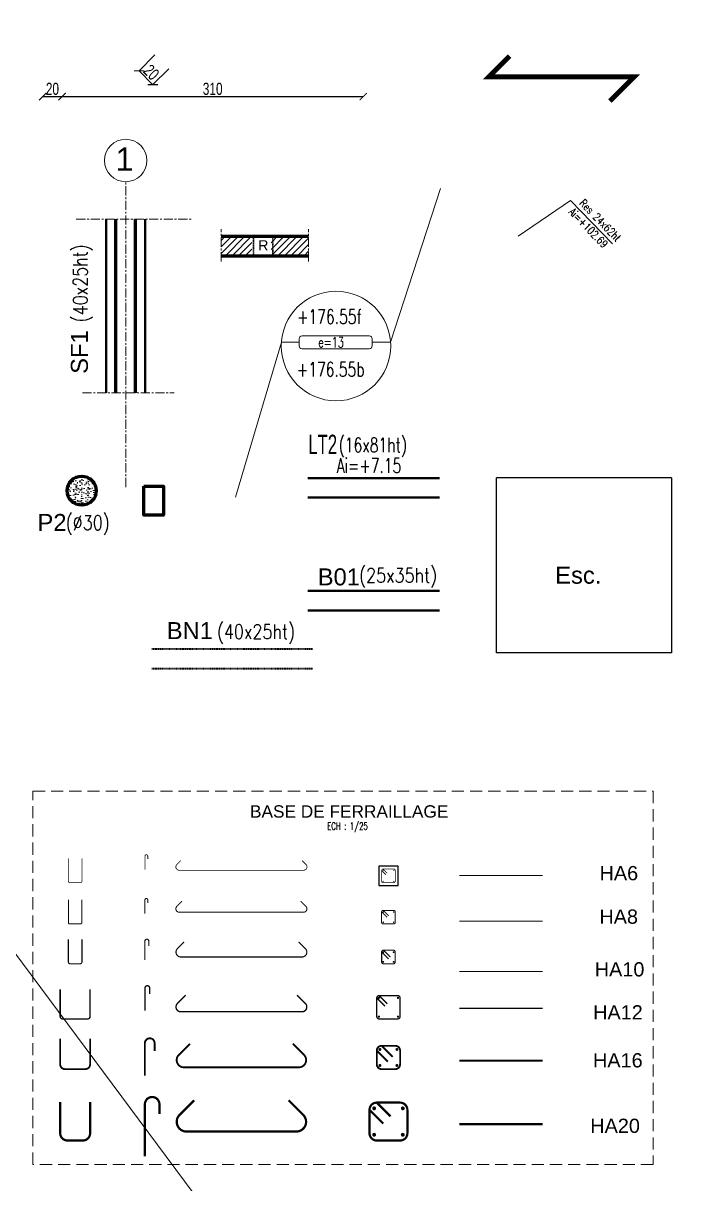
# Model space of a CAD drawing. Header units: metres. Extents: x -12536 to 12621, y -17191 to 9596.
# Drawn here: x 8768 to 9462, y 4937 to 6131 of the extents above; entities that cross this region are included whole.
import ezdxf
from ezdxf.enums import TextEntityAlignment as Align

# ---------------------------------------------------------------- set-up
doc = ezdxf.new("R2010")
doc.units = ezdxf.units.M
doc.header["$MEASUREMENT"] = 0
doc.header["$PDMODE"] = 2
doc.header["$PDSIZE"] = 0.25
for name, pattern in [('2007-10_08_CENTER', [100, 62.5, -12.5, 12.5, -12.5]), ('AXES', [2, 1.25, -0.25, 0.25, -0.25]), ('CACHE', [0.375, 0.25, -0.125])]:
    doc.linetypes.add(name, pattern=pattern)
for name, color, linetype, lineweight in [('B-ACIER', 3, 'Continuous', 50), ('B-AGGLOS', 1, 'Continuous', 60), ('B-AXE', 1, 'AXES', 13), ('B-BN', 4, 'CACHE', 35), ('B-COT', 1, 'Continuous', 18), ('B-DALLE', 5, 'Continuous', 25), ('B-Fondations', 2, 'Continuous', 40), ('B-HACH', 8, 'Continuous', 9), ('B-LINT', 6, 'Continuous', 40), ('B-POTEAUX', 6, 'Continuous', 60), ('B-POUTRE', 3, 'Continuous', 40), ('B-RES PLOMBIER', 4, 'Continuous', 18), ('B-TEXT', 3, 'Continuous', 20), ('B-TEXT POTEAUX', 3, 'Continuous', 20), ('B-TEXT-BN', 3, 'Continuous', 20), ('B-TEXT-FOND', 3, 'Continuous', 20), ('B-TEXT-LINTEAU', 3, 'Continuous', 30), ('B-TEXT-NIVEAU', 3, 'Continuous', 20), ('B-TEXT-POUTRE', 3, 'Continuous', 20), ('B-TITRE', 7, 'Continuous', 40), ('B-TITRE BN', 7, 'Continuous', 60), ('B-TITRE DALLE', 5, 'Continuous', 13), ('B-TITRE FOND', 7, 'Continuous', 60), ('B-titre linteau', 7, 'Continuous', 40), ('B-TITRE POTEAUX', 7, 'Continuous', 60), ('B-TITRE POUTRE', 7, 'Continuous', 60), ('B-TOITURE', 5, 'CACHE', 13), ('B-TXT', 3, 'Continuous', 30), ('B-VOILE-BA', 7, 'Continuous', 60)]:
    doc.layers.add(name, color=color, linetype=linetype, lineweight=lineweight)
doc.layers.add('B-ATTACHE FER', color=6, linetype='Continuous', lineweight=25, plot=False)
doc.layers.add('B-R', color=7, linetype='CACHE', lineweight=20, true_color=0x23df20)
doc.layers.add('B-TEXTE', color=1, linetype='Continuous')
doc.styles.add('A1', font='ROMANS.shx', dxfattribs={"width": 0.8, "height": 0.3})
doc.styles.add('Arial', font='arial.ttf', dxfattribs={"height": 0.1280000060796738})
doc.styles.add('Arial Narrow', font='ARIALN.TTF', dxfattribs={"width": 0.5})
doc.styles.add('ROMANS', font='romans.shx', dxfattribs={"width": 0.6})
doc.styles.add('TEXTE', font='arial.ttf', dxfattribs={"width": 0.7})
doc.styles.add('TEXTE100', font='romans.shx', dxfattribs={"width": 0.7, "height": 0.3})
doc.styles.add('TEXTE50', font='romans.shx', dxfattribs={"width": 0.7, "height": 0.15})
doc.styles.add('TITRE50', font='arial.ttf', dxfattribs={"height": 0.3})
doc.dimstyles.new('COT 50', dxfattribs={"dimscale": 0.05, "dimtxt": 250, "dimasz": 150, "dimexe": 1, "dimexo": 2, "dimgap": 30, "dimtad": 1, "dimdec": 1, "dimrnd": 0.5, "dimzin": 12, "dimdsep": 46, "dimtxsty": 'TEXTE', "dimblk1": 'ARCHTICK', "dimblk2": 'ARCHTICK', "dimsah": 1, "dimcen": 0, "dimdle": 1.5, "dimclrd": 1, "dimclre": 1, "dimclrt": 3, "dimadec": 0, "dimazin": 0, "dimtfac": 1, "dimtdec": 1, "dimtmove": 0, "dimatfit": 3, "dimldrblk": 'ARCHTICK', "dimfxl": 1, "dimtolj": 1, "dimtzin": 0, "dimarcsym": 0})
doc.dimstyles.new('Cotation Reservations', dxfattribs={"dimscale": 0.05, "dimtxt": 250, "dimasz": 150, "dimexe": 1, "dimexo": 2, "dimgap": 30, "dimtad": 1, "dimdec": 1, "dimrnd": 0.5, "dimzin": 12, "dimdsep": 46, "dimtxsty": 'TEXTE', "dimblk1": 'ARCHTICK', "dimblk2": 'ARCHTICK', "dimsah": 1, "dimcen": 0, "dimdle": 1.5, "dimclrd": 5, "dimclre": 5, "dimclrt": 5, "dimadec": 0, "dimazin": 0, "dimtfac": 1, "dimtdec": 1, "dimtmove": 0, "dimatfit": 3, "dimldrblk": 'ARCHTICK', "dimfxl": 1, "dimtolj": 1, "dimtzin": 0, "dimarcsym": 0})

# ---------------------------------------------------------------- blocks, each defined once
blk = doc.blocks.new('_ArchTick')
at = {"color": 0, "linetype": 'ByBlock', "const_width": 0.15}
blk.add_lwpolyline([(-0.5, -0.5), (0.5, 0.5)], dxfattribs=at)
blk = doc.blocks.new('*D654')
at = {"layer": 'B-COT', "color": 1, "lineweight": -2, "ltscale": 0.15, "transparency": 16777216}
for p, q in [((8787.640596372401, 6055.727561496735), (8807.790596372519, 6055.727561496735)), ((8787.715596372402, 6055.827561496735), (8787.715596372402, 6055.777561496735)), ((8807.715596372518, 6055.827561496735), (8807.715596372518, 6055.777561496735))]:
    blk.add_line(p, q, dxfattribs=at)
at = {"layer": 'Defpoints', "color": 0, "ltscale": 0.15, "transparency": 16777216}
for p in [(8787.715596372402, 6055.727561496735, 34.01424879566777), (8807.715596372518, 6055.727561496735, 34.01424879566776), (8807.715596372518, 6055.727561496735)]:
    blk.add_point(p, dxfattribs=at)
at = {"layer": 'B-COT', "color": 1, "lineweight": -2, "ltscale": 0.15, "transparency": 16777216, "xscale": 7.5, "yscale": 7.5, "zscale": 7.5, "rotation": 180}
blk.add_blockref('_ArchTick', (8787.715596372402, 6055.727561496735), dxfattribs=at)
at = {"layer": 'B-COT', "color": 1, "lineweight": -2, "ltscale": 0.15, "transparency": 16777216, "xscale": 7.5, "yscale": 7.5, "zscale": 7.5}
blk.add_blockref('_ArchTick', (8807.715596372518, 6055.727561496735), dxfattribs=at)
at = {"layer": 'B-COT', "color": 3, "ltscale": 0.15, "transparency": 16777216, "insert": (8797.71559637246, 6063.609723843256), "char_height": 12.5, "attachment_point": 5, "style": 'TEXTE'}
blk.add_mtext('\\A1;20', dxfattribs=at)
blk = doc.blocks.new('*D655')
at = {"layer": 'B-COT', "color": 1, "lineweight": -2, "ltscale": 0.15, "transparency": 16777216}
for p, q in [((8807.640596372517, 6055.727561496735), (9117.790596372519, 6055.727561496735)), ((8807.715596372518, 6055.827561496735), (8807.715596372518, 6055.777561496735)), ((9117.715596372518, 6055.827561496735), (9117.715596372518, 6055.777561496735))]:
    blk.add_line(p, q, dxfattribs=at)
at = {"layer": 'Defpoints', "color": 0, "ltscale": 0.15, "transparency": 16777216}
for p in [(8807.715596372518, 6055.727561496735, 34.01424879566776), (9117.715596372518, 6055.727561496735, 34.01424879566778), (9117.715596372518, 6055.727561496735)]:
    blk.add_point(p, dxfattribs=at)
at = {"layer": 'B-COT', "color": 1, "lineweight": -2, "ltscale": 0.15, "transparency": 16777216, "xscale": 7.5, "yscale": 7.5, "zscale": 7.5, "rotation": 180}
blk.add_blockref('_ArchTick', (8807.715596372518, 6055.727561496735), dxfattribs=at)
at = {"layer": 'B-COT', "color": 1, "lineweight": -2, "ltscale": 0.15, "transparency": 16777216, "xscale": 7.5, "yscale": 7.5, "zscale": 7.5}
blk.add_blockref('_ArchTick', (9117.715596372518, 6055.727561496735), dxfattribs=at)
at = {"layer": 'B-COT', "color": 3, "ltscale": 0.15, "transparency": 16777216, "insert": (8962.715596372518, 6063.613987144757), "char_height": 12.5, "attachment_point": 5, "style": 'TEXTE'}
blk.add_mtext('\\A1;310', dxfattribs=at)
blk = doc.blocks.new('*D656')
at = {"layer": 'B-COT', "color": 5, "lineweight": -2, "ltscale": 0.5, "transparency": 16777216}
for p, q in [((8903.303584134701, 6098.507701052114), (8886.913453764646, 6082.117570679528)), ((8901.143977736137, 6067.957757388344), (8886.895776095109, 6082.205959027175)), ((8917.445719758543, 6084.365565430453), (8901.055589388488, 6067.975435057868))]:
    blk.add_line(p, q, dxfattribs=at)
at = {"layer": 'Defpoints', "color": 0, "ltscale": 0.5, "transparency": 16777216}
for p in [(8903.374294812815, 6098.578411730237), (8886.948809103702, 6082.15292601859), (8917.516430436657, 6084.436276108577)]:
    blk.add_point(p, dxfattribs=at)
at = {"layer": 'B-COT', "color": 5, "lineweight": -2, "ltscale": 0.5, "transparency": 16777216, "xscale": 7.5, "yscale": 7.5, "zscale": 7.5}
for p, rotation in [((8886.948809103702, 6082.15292601859), 135.0000000044217), ((8901.090944727544, 6068.010790396929), 315.0000000044217)]:
    blk.add_blockref('_ArchTick', p, dxfattribs=dict(at, rotation=rotation))
at = {"layer": 'B-COT', "color": 5, "ltscale": 0.5, "transparency": 16777216, "insert": (8899.593407360831, 6080.655388653828), "char_height": 12.5, "attachment_point": 5, "rotation": 315.00000000442174, "style": 'TEXTE'}
blk.add_mtext('\\A1;20', dxfattribs=at)
blk = doc.blocks.new('sqreh')
at = {"layer": 'B-R', "lineweight": 30, "ltscale": 0.1, "elevation": -34.0142487956676}
blk.add_lwpolyline([(3585.954652772212, 2404.301723508537), (3585.954652772212, 2384.301723508464), (3565.954652772212, 2384.301723508464), (3565.954652772212, 2404.301723508537)], close=True, dxfattribs=at)
at = {"layer": 'B-R', "style": 'TEXTE'}
blk.add_text('R', height=10.51315200003812, rotation=359.9999999680788, dxfattribs=at).set_placement((3570.72074521912, 2389.741316594202, -31.41092738958827))

msp = doc.modelspace()

# ---------------------------------------------------------------- hatches: boundary and pattern name
at = {"layer": 'B-ACIER', "ltscale": 0.15}
for color, points in [(256, [(9138.762142493413, 5259.685168860173, -1), (9137.56214249346, 5259.685168860173, -1)]), (256, [(9148.54674363616, 5259.685168860173, 1), (9149.74674363623, 5259.685168860173, 1)]), (256, [(9138.762142493413, 5248.349100829028, 1), (9137.56214249346, 5248.349100829028, 1)]), (256, [(9148.54674363616, 5248.349100829028, -1), (9149.74674363623, 5248.349100829028, -1)]), (1, [(9139.08561971041, 5216.771745815522, -1), (9137.485619710433, 5216.771745815522, -1)]), (1, [(9139.08561971041, 5206.289841127173, 1), (9137.485619710433, 5206.289841127173, 1)]), (1, [(9148.22326641928, 5216.771745815522, 1), (9149.823266419256, 5216.771745815522, 1)]), (1, [(9148.22326641928, 5206.289841127173, -1), (9149.823266419256, 5206.289841127173, -1)]), (2, [(9137.388103732164, 5175.543925071468, -1), (9139.388103732164, 5175.543925071468, -1)]), (2, [(9149.920782397525, 5175.543925071468, 1), (9147.920782397525, 5175.543925071468, 1)]), (2, [(9137.388103732164, 5165.577211649257, 1), (9139.388103732164, 5165.577211649257, 1)]), (2, [(9149.920782397525, 5165.577211649257, -1), (9147.920782397525, 5165.577211649257, -1)]), (4, [(9132.66038824399, 5128.498213736513, -1), (9135.060388244014, 5128.498213736513, -1)]), (4, [(9154.648497885582, 5128.498213736513, 1), (9152.248497885676, 5128.498213736513, 1)]), (4, [(9132.66038824399, 5109.171519690264, 1), (9135.060388244014, 5109.171519690264, 1)]), (4, [(9154.648497885582, 5109.171519690264, -1), (9152.248497885676, 5109.171519690264, -1)]), (5, [(9136.490812858532, 5075.422256337084, -1), (9133.29081285852, 5075.422256337084, -1)]), (5, [(9150.818073271274, 5075.422256337084, 1), (9154.018073271169, 5075.422256337084, 1)]), (5, [(9136.490812858532, 5058.949576721685, 1), (9133.29081285852, 5058.949576721685, 1)]), (5, [(9150.818073271274, 5058.949576721685, -1), (9154.018073271169, 5058.949576721685, -1)]), (6, [(9130.926315134357, 5014.819886269512, -1), (9126.926315134357, 5014.819886269512, -1)]), (6, [(9156.382570995449, 5014.819886269512, 1), (9160.382570995449, 5014.819886269512, 1)]), (6, [(9130.926315134357, 4987.682854312136, 1), (9126.926315134357, 4987.682854312136, 1)]), (6, [(9156.382570995449, 4987.682854312136, -1), (9160.382570995449, 4987.682854312136, -1)])]:
    msp.add_hatch(color=color, dxfattribs=at).paths.add_polyline_path(points)
at = {"layer": 'B-HACH', "ltscale": 0.225}
h = msp.add_hatch(dxfattribs=at)
h.set_pattern_fill('ANSI31', color=256, scale=1.5, style=0)
h.set_pattern_definition([(45, (23835.94201757389, 26254.67722587562), (-3.367596045400932, 3.367596045400933), [])])
h.paths.add_polyline_path([(9022.864863015211, 5911.989046599656), (9022.864863015211, 5891.989046599583), (9061.455647276389, 5891.989046599583), (9061.455647276389, 5911.989046599656)])
h.paths.add_polyline_path([(9002.864863015211, 5891.989046599583), (9002.864863015211, 5911.989046599656), (8971.455647276389, 5911.989046599656), (8971.455647276389, 5891.989046599583)])
h = msp.add_hatch(dxfattribs=at)
h.set_pattern_fill('AR-CONC', color=256, scale=0.05, style=0)
h.set_pattern_definition([(49.99999999999999, (22996.74585427294, 25893.94986672876), (9.1092334498002, -0.7969542769451543), [0.9525000000000002, -10.4775]), (355, (22996.74585427294, 25893.94986672876), (-1.76214129878335, 9.552832144108999), [0.762, -8.382]), (100.451, (22997.50495427285, 25893.88345422875), (7.347125083297962, 8.755834391014593), [0.8095000000000001, -8.9045]), (46.18420000000001, (22996.74585427294, 25896.48986672875), (13.5539520446065, -2.102116396636358), [1.42875, -15.71625]), (96.63559999999993, (22997.87534927294, 25896.31469172875), (11.87021172331186, 12.37127779450246), [1.214249999999996, -13.35674999999997]), (351.1840000000001, (22996.74585427294, 25896.48986672875), (11.8702302906967, 12.37125589302988), [1.143, -12.573]), (21, (22998.01585427296, 25895.85486672874), (7.580743991769165, -5.113275925838125), [0.9525000000000002, -10.4775]), (326.0000000000001, (22998.01585427296, 25895.85486672874), (3.090101417382354, 9.209398306115963), [0.762, -8.382]), (71.4514, (22998.64757927289, 25895.42876172876), (10.67082453850622, 4.096142885802872), [0.8095000000000001, -8.9045]), (37.50000000000001, (22996.74585427294, 25893.94986672876), (0.1544301625295909, 4.227751943657656), [0, -8.2804, 0, -8.509, 0, -8.41375]), (7.500000000000001, (22996.74585427294, 25893.94986672876), (3.340983125515288, 5.009028740905975), [0, -4.8514, 0, -8.0899, 0, -3.20675]), (327.5, (22993.91375427288, 25893.94986672876), (6.77952975834357, -0.2864371996336729), [0, -3.175000000000001, 0, -9.906, 0, -13.1445]), (317.5, (22992.64375427286, 25893.94986672876), (7.406459069300903, 1.271324551666651), [0, -4.1275, 0, -6.578600000000001, 0, -9.3345])])
h.paths.add_polyline_path([(8842.840096425056, 5650.265487595925, 1), (8812.840096425056, 5650.265487595925, 1)])

# ---------------------------------------------------------------- linework, layer by layer
at = {"layer": 'B-ACIER', "color": 3, "ltscale": 0.15, "const_width": 0.8}
for points in [[(8814.133652077546, 5251.500588981433), (8814.133652077546, 5271.960229378745)], [(9136.654443064845, 5259.5171348446), (9140.897083751997, 5255.274494157477)], [(9138.154443064845, 5261.0171348446), (9142.397083751997, 5256.774494157477)], [(9302.329949814966, 5254.343787242948), (9216.636697622505, 5254.343787242948)]]:
    msp.add_lwpolyline(points, dxfattribs=at)
for points in [[(8828.133652077546, 5271.960229378745), (8828.133652077546, 5248.5171348446, -0.414213562373095), (8826.633652077546, 5247.0171348446), (8815.633652077546, 5247.0171348446, -0.4142135623730951), (8814.133652077546, 5248.5171348446), (8814.133652077546, 5251.500588981433)], [(8892.926709601446, 5260.265219308594), (8892.926709601446, 5274.233213731944, -0.414213562373095), (8894.426709601446, 5275.733213731944), (8894.426709601446, 5275.733213731944, -0.414213562373095), (8895.926709601446, 5274.233213731944), (8895.926709601446, 5271.233213731944)], [(9054.771891357343, 5269.744607415121), (9058.766867150576, 5265.749631621844, -0.6681786379196731), (9056.291993416404, 5259.774757887686), (8928.270187897399, 5259.774757887701, -0.6681786379196731), (8925.795314163226, 5265.749631621844), (8929.790289956576, 5269.744607415121)], [(9136.654443064845, 5251.500588981433), (9136.654443064845, 5259.5171348446, -0.414213562373095), (9138.154443064845, 5261.0171348446), (9149.154443064845, 5261.0171348446, -0.4142135623730974), (9150.654443064845, 5259.5171348446), (9150.654443064845, 5248.5171348446, -0.414213562373095), (9149.154443064845, 5247.0171348446), (9138.154443064845, 5247.0171348446, -0.4142135623730951), (9136.654443064845, 5248.5171348446), (9136.654443064845, 5251.500588981433)]]:
    msp.add_lwpolyline(points, format="xyb", dxfattribs=at)
at = {"layer": 'B-ACIER', "color": 1, "ltscale": 0.15, "const_width": 1}
for points in [[(8814.133652077546, 5209.01424760818), (8814.133652077546, 5229.672673771753)], [(9138.154443064845, 5218.530793471347), (9143.811297314265, 5212.873939221854)], [(9136.654443064845, 5217.030793471347), (9142.311297314265, 5211.373939221854)], [(9302.329949814966, 5207.3227944761), (9216.636697622505, 5207.3227944761)]]:
    msp.add_lwpolyline(points, dxfattribs=at)
for points in [[(8828.133652077546, 5229.672673771753), (8828.133652077546, 5206.030793471333, -0.414213562373095), (8826.633652077546, 5204.530793471333), (8815.633652077546, 5204.530793471333, -0.4142135623730951), (8814.133652077546, 5206.030793471333), (8814.133652077546, 5209.01424760818)], [(8892.926709601446, 5215.183300781455), (8892.926709601446, 5229.151295204805, -0.414213562373095), (8894.426709601446, 5230.651295204805), (8894.426709601446, 5230.651295204805, -0.414213562373095), (8895.926709601446, 5229.151295204805), (8895.926709601446, 5226.151295204805)], [(9053.336365558172, 5227.98594801151), (9058.73480857655, 5222.587504993031, -0.6681786379195324), (9056.259934842552, 5216.612631258873), (8928.302246471367, 5216.612631258873, -0.6681786379196731), (8925.827372737194, 5222.587504993031), (8931.225815755572, 5227.98594801151)], [(9136.654443064845, 5209.01424760818), (9136.654443064845, 5217.030793471347, -0.414213562373095), (9138.154443064845, 5218.530793471347), (9149.154443064845, 5218.530793471347, -0.4142135623730974), (9150.654443064845, 5217.030793471347), (9150.654443064845, 5206.030793471347, -0.414213562373095), (9149.154443064845, 5204.530793471347), (9138.154443064845, 5204.530793471347, -0.4142135623730951), (9136.654443064845, 5206.030793471347), (9136.654443064845, 5209.01424760818)]]:
    msp.add_lwpolyline(points, format="xyb", dxfattribs=at)
at = {"layer": 'B-ACIER', "color": 2, "ltscale": 0.15, "const_width": 1.2}
for points in [[(8814.133652077546, 5170.560568360348), (8814.133652077546, 5165.560568360348, 0.4142135623730951), (8816.133652077546, 5163.560568360348), (8826.133652077546, 5163.560568360348, 0.4142135623730951), (8828.133652077546, 5165.560568360348), (8828.133652077546, 5188.745162088189)], [(8892.926709601446, 5167.426795780264), (8892.926709601446, 5186.874354425292, -0.414213562373095), (8894.926709601446, 5188.874354425292), (8894.926709601446, 5188.874354425292, -0.414213562373095), (8896.926709601446, 5186.874354425292), (8896.926709601446, 5181.874354425292)], [(9051.155994384108, 5186.069838234644), (9058.147095092363, 5179.078737526359, -0.6681786379191287), (9054.611561186577, 5170.543203620427), (8929.950620127342, 5170.543203620427, -0.6681786379190959), (8926.415086221381, 5179.078737526359), (8933.406186929578, 5186.069838234644)], [(9136.654443064845, 5170.560568360363), (9136.654443064845, 5165.560568360363, 0.4142135623730951), (9138.654443064845, 5163.560568360363), (9148.654443064845, 5163.560568360363, 0.4142135623730951), (9150.654443064845, 5165.560568360363), (9150.654443064845, 5175.560568360363, 0.4142135623730951), (9148.654443064845, 5177.560568360363), (9138.654443064845, 5177.560568360363, 0.4142135623730951), (9136.654443064845, 5175.560568360363), (9136.654443064845, 5170.560568360363)]]:
    msp.add_lwpolyline(points, format="xyb", dxfattribs=at)
for points in [[(8814.133652077546, 5188.745162088189), (8814.133652077546, 5170.560568360348)], [(9136.654443064845, 5175.560568360363), (9143.72551087665, 5168.4895005485)], [(9138.654443064845, 5177.560568360363), (9145.72551087665, 5170.4895005485)], [(9216.636697622505, 5155.551301568235), (9302.329949814966, 5155.551301568235)]]:
    msp.add_lwpolyline(points, dxfattribs=at)
at = {"layer": 'B-ACIER', "color": 4, "ltscale": 0.15, "const_width": 1.4}
for points in [[(8836.549128108798, 5113.834866713396), (8836.549128108798, 5109.334866713396, -0.4142135623730951), (8834.049128108798, 5106.834866713396), (8808.21817604641, 5106.834866713396, -0.4142135623730951), (8805.71817604641, 5109.334866713396), (8805.71817604641, 5137.432659049182)], [(8892.926709601446, 5115.302211592947), (8892.926709601446, 5138.464354619673, -0.414213562373095), (8895.426709601446, 5140.964354619673), (8895.426709601446, 5140.964354619673, -0.414213562373095), (8897.926709601446, 5138.464354619673), (8897.926709601446, 5132.464354619673)], [(9049.600814091531, 5131.224964356412), (9058.142544843222, 5122.683233604765, -0.6681786379191617), (9054.607010937261, 5114.147699698848), (8929.955170376483, 5114.147699698848, -0.6681786379191617), (8926.419636470522, 5122.683233604765), (8934.961367222155, 5131.224964356412)], [(9155.654443064845, 5113.834866713396), (9155.654443064845, 5109.334866713396, -0.4142135623730951), (9153.154443064845, 5106.834866713396), (9134.154443064845, 5106.834866713396, -0.4142135623730951), (9131.654443064845, 5109.334866713396), (9131.654443064845, 5128.334866713396, -0.4142135623730951), (9134.154443064845, 5130.834866713396), (9153.154443064845, 5130.834866713396, -0.4142135623730951), (9155.654443064845, 5128.334866713396), (9155.654443064845, 5113.834866713396)]]:
    msp.add_lwpolyline(points, format="xyb", dxfattribs=at)
for points in [[(8836.549128108798, 5137.432659049182), (8836.549128108798, 5113.834866713396)], [(9131.654443064845, 5128.334866713396), (9140.139724439034, 5119.849585339149)], [(9134.154443064845, 5130.834866713396), (9142.639724439034, 5122.349585339149)], [(9302.329949814966, 5117.695361585122), (9216.636697622505, 5117.695361585122)]]:
    msp.add_lwpolyline(points, dxfattribs=at)
at = {"layer": 'B-ACIER', "color": 5, "ltscale": 0.15, "const_width": 1.9}
for points in [[(8836.549128108798, 5071.296492587351), (8836.549128108798, 5060.185916529384, -0.4142135623730951), (8831.549128108798, 5055.185916529384), (8810.71817604641, 5055.185916529384, -0.4142135623730951), (8805.71817604641, 5060.185916529384), (8805.71817604641, 5086.649497414224)], [(8892.926709601446, 5048.457328373026), (8892.926709601446, 5081.915982910881, -0.414213562373095), (8897.926709601446, 5086.915982910881), (8897.926709601446, 5086.915982910881, -0.414213562373095), (8902.926709601446, 5081.915982910881), (8902.926709601446, 5073.915982910881)], [(9045.22239926518, 5081.324984525838), (9056.730059263728, 5069.817324527232, -0.6681786379188807), (9051.426758404845, 5057.014023668335), (8933.135422908957, 5057.014023668335, -0.6681786379189026), (8927.832122050017, 5069.817324527232), (8939.339782048623, 5081.324984525838)], [(9155.654443064845, 5071.296492587351), (9155.654443064845, 5060.185916529384, -0.4142135623730951), (9150.654443064845, 5055.185916529384), (9136.654443064845, 5055.185916529384, -0.4142135623730951), (9131.654443064845, 5060.185916529384), (9131.654443064845, 5074.185916529384, -0.4142135623730951), (9136.654443064845, 5079.185916529384), (9150.654443064845, 5079.185916529384, -0.4142135623730951), (9155.654443064845, 5074.185916529384), (9155.654443064845, 5071.296492587351)]]:
    msp.add_lwpolyline(points, format="xyb", dxfattribs=at)
for points in [[(8836.549128108798, 5086.649497414224), (8836.549128108798, 5071.296492587351)], [(9131.654443064845, 5074.185916529384), (9142.968151563802, 5062.872208030398)], [(9136.654443064845, 5079.185916529384), (9147.968151563802, 5067.872208030398)], [(9216.636697622505, 5063.964552288175), (9302.329949814966, 5063.964552288175)]]:
    msp.add_lwpolyline(points, dxfattribs=at)
at = {"layer": 'B-ACIER', "color": 6, "ltscale": 0.15, "const_width": 2.3}
for points in [[(8892.926709601446, 4965.539308772872), (8892.926709601446, 5018.988844762845, -0.414213562373095), (8900.426709601446, 5026.488844762845), (8900.426709601446, 5026.488844762845, -0.414213562373095), (8907.926709601446, 5018.988844762845), (8907.926709601446, 5008.988844762845)], [(8836.549128108798, 4992.363171199233), (8836.549128108798, 4989.251370290831, -0.4142135623730951), (8829.049128108798, 4981.751370290831), (8813.21817604641, 4981.751370290831, -0.4142135623730951), (8805.71817604641, 4989.251370290831), (8805.71817604641, 5021.490900330564)], [(9040.926293283666, 5023.096352733277), (9055.950678811665, 5008.071967205191, -0.6681786379193971), (9048.879610999918, 4991.000899393313), (8935.682570314, 4991.000899393313, -0.6681786379194135), (8928.611502502079, 5008.071967205191), (8943.635888030078, 5023.096352733277)], [(9163.154443064845, 4992.363171199233), (9163.154443064845, 4989.251370290831, -0.4142135623730951), (9155.654443064845, 4981.751370290831), (9131.654443064845, 4981.751370290831, -0.4142135623730951), (9124.154443064845, 4989.251370290831), (9124.154443064845, 5013.251370290831, -0.4142135623730951), (9131.654443064845, 5020.751370290831), (9155.654443064845, 5020.751370290831, -0.4142135623730951), (9163.154443064845, 5013.251370290831), (9163.154443064845, 4992.363171199233)]]:
    msp.add_lwpolyline(points, format="xyb", dxfattribs=at)
for points in [[(8836.549128108798, 5021.490900330564), (8836.549128108798, 4992.363171199233)], [(9131.654443064845, 5020.751370290831), (9145.79657868857, 5006.609234667105)], [(9124.154443064845, 5013.251370290831), (9138.29657868857, 4999.109234667105)], [(9216.636697622505, 4998.470984876707), (9302.329949814966, 4998.470984876707)]]:
    msp.add_lwpolyline(points, dxfattribs=at)
at = {"layer": 'B-AGGLOS'}
for p, q in [((8971.455647276389, 5911.989046599656, -34.01424879566778), (9061.455647276389, 5911.989046599656, -34.01424879566778)), ((8971.455647276389, 5891.989046599583, -34.01424879566778), (9061.455647276389, 5891.989046599583, -34.01424879566778))]:
    msp.add_line(p, q, dxfattribs=at)
at = {"layer": 'B-ATTACHE FER', "ltscale": 0.15}
msp.add_lwpolyline([(9133.654443064845, 5244.0171348446), (9153.654443064845, 5244.0171348446), (9153.654443064845, 5264.0171348446), (9133.654443064845, 5264.0171348446)], close=True, dxfattribs=at)
at = {"layer": 'B-AXE', "linetype": '2007-10_08_CENTER', "ltscale": 0.15}
for p, q in [((8873.183915478143, 5654.055992851701, -13.74947225090713), (8873.19877805796, 5968.146566995112, -21.37299713382734)), ((8822.319313965529, 5929.718318940473, -34.01424879566778), (8941.650308232429, 5929.718318940473, -34.01424879566778)), ((8971.455647276389, 5886.212848277164, -34.01424879566778), (8971.455647276389, 5919.220223102717, -34.01424879566778)), ((9061.455647276389, 5886.212848277164, -34.01424879566778), (9061.455647276389, 5919.220223102717, -34.01424879566778)), ((8828.705894839508, 5751.097410098211, -34.01424879566778), (8923.00999025025, 5751.097410098211, -34.01424879566778))]:
    msp.add_line(p, q, dxfattribs=at)
at = {"layer": 'B-BN', "ltscale": 0.15}
for p, q in [((8900.010688402655, 5487.692859656947), (9065.31862849535, 5487.692859656947)), ((8900.010688402655, 5467.364823292488), (9065.31862849535, 5467.364823292488))]:
    msp.add_line(p, q, dxfattribs=at)
at = {"layer": 'B-COT'}
msp.add_lwpolyline([(6422.80551373146, 8316.18512771274), (12620.59489928252, -17.90050525819424)], dxfattribs=at)
at = {"layer": 'B-DALLE', "ltscale": 0.3}
for p, q in [((9434.884169714665, 5663.461689032933), (9254.884169714665, 5663.461689032933)), ((9254.884169714665, 5483.46168903302), (9254.884169714782, 5663.461689032947)), ((9434.884169714665, 5663.461689032933), (9434.884169714665, 5483.46168903302)), ((9434.884169714665, 5483.46168903302), (9254.884169714665, 5483.46168903302))]:
    msp.add_line(p, q, dxfattribs=at)
at = {"layer": 'B-Fondations'}
for p, q in [((8853.182530198736, 5751.097410098211, -13.03889371895959), (8853.194072552165, 5929.718318940473, -18.95936110275372)), ((8893.182530282205, 5751.097410098211, -13.03897939231283), (8893.19407263581, 5929.718318940473, -18.95944677610697))]:
    msp.add_line(p, q, dxfattribs=at)
at = {"layer": 'B-LINT', "ltscale": 0.15}
for p, q in [((9196.362450414594, 5663.251116219615, -34.01424879566778), (9060.838313778362, 5663.251116219615, -34.01424879566778)), ((9196.362450414594, 5643.251116219615, -34.01424879566778), (9060.838313778362, 5643.251116219615, -34.01424879566778))]:
    msp.add_line(p, q, dxfattribs=at)
at = {"layer": 'B-POTEAUX'}
msp.add_lwpolyline([(8891.911775523005, 5654.817085858287), (8912.039770985162, 5654.817085858287), (8912.039770985162, 5625.130922882772), (8891.911775523005, 5625.130922882772)], close=True, dxfattribs=at)
at = {"layer": 'B-POUTRE', "ltscale": 0.15}
for p, q in [((9196.362450414594, 5547.146989260769, -34.01424879566778), (9060.838313778362, 5547.146989260769, -34.01424879566778)), ((9196.362450414594, 5527.146989260769, -34.01424879566778), (9060.838313778362, 5527.146989260769, -34.01424879566778))]:
    msp.add_line(p, q, dxfattribs=at)
at = {"layer": 'B-RES PLOMBIER', "ltscale": 0.5}
msp.add_lwpolyline([(9277.03376534374, 5912.115085648386), (9331.024751815503, 5948.863842896664), (9374.412641489902, 5904.272632520862)], dxfattribs=at)
at = {"layer": 'B-TEXT'}
msp.add_circle((8873.173194878525, 5989.968505873008, -20.2932096444306), 21.82195387425647, dxfattribs=at)
at = {"layer": 'B-TEXT-NIVEAU', "color": 6}
for p, q in [((9145.874421107257, 5802.935733289005, -34.01424879566778), (9197.285542075546, 5961.074822372333, -17.00712439783389)), ((8986.066087471578, 5643.574822372406, -17.00712439783389), (9033.435511899437, 5802.935733289005, -34.01424879566778)), ((9051.724748112518, 5802.935733289005, -34.01424879566778), (9033.435511899437, 5802.935733289005, -34.01424879566778)), ((9051.724748112518, 5799.306344903378, -34.01424879566778), (9051.724748112518, 5806.565121674632, -34.01424879566778)), ((9054.724748112518, 5809.565121674632, -34.01424879566778), (9123.93015647356, 5809.565121674632, -34.01424879566778)), ((9126.93015647356, 5806.565121674632, -34.01424879566778), (9126.93015647356, 5799.306344903378, -34.01424879566778)), ((9126.93015647356, 5802.935733289005, -34.01424879566778), (9145.874421107257, 5802.935733289005, -34.01424879566778)), ((9123.93015647356, 5796.306344903378, -34.01424879566778), (9054.724748112518, 5796.306344903378, -34.01424879566778))]:
    msp.add_line(p, q, dxfattribs=at)
msp.add_circle((9089.654966503347, 5799.107706484703, -34.01424879566778), 56.34963056817651, dxfattribs=at)
for centre, start, end in [((9054.724748112518, 5806.565121674632, -34.01424879566778), 90, 180), ((9123.93015647356, 5806.565121674632, -34.01424879566778), 0, 90), ((9054.724748112518, 5799.306344903378, -34.01424879566778), 180, 270), ((9123.93015647356, 5799.306344903378, -34.01424879566778), 270, 0)]:
    msp.add_arc(centre, 3, start, end, dxfattribs=at)
at = {"layer": 'B-TITRE'}
for radius in [1292.494622447701, 1252.494622447701]:
    msp.add_circle((9124.95223390034, 5974.161298132049), radius, dxfattribs=at)
at = {"layer": 'B-TITRE DALLE', "color": 5, "lineweight": 40, "const_width": 5, "elevation": -34.01424879566778}
msp.add_lwpolyline([(9371.55853235235, 6051.026286892838), (9396.492212231062, 6075.937897257752), (9246.89036315193, 6075.937897257752), (9268.36093604078, 6097.389590315766)], dxfattribs=at)
at = {"layer": 'B-TOITURE', "ltscale": 50}
msp.add_lwpolyline([(8777.616112659709, 5341.209122562663), (9416.145439726732, 5341.209122562663), (9416.145439726732, 4957.048126919077), (8777.616112659709, 4957.048126919077)], close=True, dxfattribs=at)
at = {"layer": 'B-VOILE-BA'}
for p, q in [((8863.15710994755, 5751.097410098211), (8863.15710994755, 5929.718318940473)), ((8883.157109947666, 5751.097410098211), (8883.157109947666, 5929.718318940473))]:
    msp.add_line(p, q, dxfattribs=at)
msp.add_circle((8827.840096425056, 5650.265487595925), 15, dxfattribs=at)

# ---------------------------------------------------------------- block references
at = {"layer": 'B-R'}
msp.add_blockref('sqreh', (5438.798513845215, 3507.687323091128), dxfattribs=at)

# ---------------------------------------------------------------- texts
at = {"layer": 'B-RES PLOMBIER', "ltscale": 0.5, "style": 'ROMANS', "width": 0.8}
for s, p in [('Res 24x62ht', (9361.685723449535, 5928.455985508755)), ('Ai=+102.69', (9349.682509752596, 5920.812850441418))]:
    msp.add_text(s, height=8.05, rotation=314.2163945780167, dxfattribs=at).set_placement(p, align=Align.MIDDLE)
at = {"layer": 'B-TEXT', "style": 'Arial'}
msp.add_text('1', height=24, dxfattribs=at).set_placement((8862.581036373298, 5979.335346982085, -20.2932096444306))
at = {"layer": 'B-TEXT POTEAUX', "style": 'A1', "width": 0.8}
msp.add_text('(%%c30)', height=15, dxfattribs=at).set_placement((8811.401024487592, 5609.801656101639, -34.01424879566778))
at = {"layer": 'B-TEXT-BN', "style": 'A1', "width": 0.8}
msp.add_text('(40x25ht)', height=15, dxfattribs=at).set_placement((8967.10886346359, 5497.720183623283, -51.02137319350176))
at = {"layer": 'B-TEXT-FOND', "style": 'A1', "width": 0.8}
msp.add_text('(40x25ht)', height=15, rotation=90, dxfattribs=at).set_placement((8833.961467919662, 5823.493246240307, -34.01424879566778))
at = {"layer": 'B-TEXT-LINTEAU', "style": 'TEXTE100', "width": 0.7}
for s, p in [('(16x81ht)', (9092.46206356599, 5689.771548082439, -34.01424879566778)), ('Ai=+7.15', (9090.3004583854, 5668.591014596952, -34.01424879566778))]:
    msp.add_text(s, height=14.99999999999999, dxfattribs=at).set_placement(p)
at = {"layer": 'B-TEXT-NIVEAU', "style": 'TEXTE100', "width": 0.7}
for s, height, p in [('+176.55f', 15, (9049.595820497687, 5821.791865959296, -34.01424879566778)), ('e=13', 10.5, (9071.331020118634, 5797.733020996135, -34.01424879566778)), ('+176.55b', 15, (9049.348838975618, 5767.583920991396, -34.01424879566778))]:
    msp.add_text(s, height=height, dxfattribs=at).set_placement(p)
at = {"layer": 'B-TEXT-POUTRE', "style": 'A1', "width": 0.8}
msp.add_text('(25x35ht)', height=15, dxfattribs=at).set_placement((9113.431379899872, 5555.717808979227, -68.02849759133555))
at = {"layer": 'B-TEXTE', "style": 'Arial'}
for s, p in [('HA6', (9360.988771461556, 5249.513497842489)), ('HA8', (9360.82093385493, 5204.762835387794)), ('HA10', (9356.054231535201, 5150.549400023721)), ('HA12', (9354.370245733788, 5106.3216768322)), ('HA16', (9354.24913495828, 5056.940062113235)), ('HA20', (9351.43250162506, 4989.574333240218))]:
    msp.add_text(s, height=14.625, dxfattribs=at).set_placement(p)
at = {"layer": 'B-TITRE', "style": 'Arial'}
msp.add_text('Esc.', height=17.5, dxfattribs=at).set_placement((9315.295353514573, 5554.579884325749, 1820))
at = {"layer": 'B-TITRE', "style": 'TITRE50'}
msp.add_text('BASE DE FERRAILLAGE', height=12.705, rotation=5.836343286281885e-07, dxfattribs=at).set_placement((9103.21455218593, 5320.279322622502), align=Align.MIDDLE_CENTER)
at = {"layer": 'B-TITRE BN', "style": 'Arial'}
msp.add_text('BN1', height=17.5, dxfattribs=at).set_placement((8962.999717209628, 5497.58146337699, -51.02137319350176), align=Align.RIGHT)
at = {"layer": 'B-TITRE FOND', "style": 'Arial'}
msp.add_text('SF1', height=17.5, rotation=90, dxfattribs=at).set_placement((8834.238908412366, 5815.274953732716, -34.01424879566778), align=Align.RIGHT)
at = {"layer": 'B-titre linteau', "style": 'Arial Narrow', "width": 0.75}
msp.add_text('LT2', height=19.99999999999999, dxfattribs=at).set_placement((9061.190286678693, 5687.839674303554, -34.01424879566778))
at = {"layer": 'B-TITRE POTEAUX', "style": 'Arial'}
msp.add_text('P2', height=17.5, dxfattribs=at).set_placement((8782.361273190962, 5608.831435447091, -34.01424879566778))
at = {"layer": 'B-TITRE POUTRE', "style": 'Arial'}
msp.add_text('B01', height=17.5, dxfattribs=at).set_placement((9070.838166580501, 5552.850065399207, -68.02849759133555))
at = {"layer": 'B-TXT', "style": 'TEXTE50', "width": 0.7}
msp.add_text('ECH : 1/25', height=7.499999999999999, rotation=5.836343286281885e-07, dxfattribs=at).set_placement((9101.49430132776, 5301.508511374019), align=Align.CENTER)

# ---------------------------------------------------------------- dimensions: what is measured, and where the dimension line sits
at = {"layer": 'B-COT', "color": 5, "ltscale": 0.5}
dim = msp.add_aligned_dim(p1=(8917.516430436657, 6084.436276108578), p2=(8903.374294812815, 6098.578411730237), distance=23.229144660185078, dimstyle='Cotation Reservations', dxfattribs=at)
dim.commit()
dim.dimension.update_dxf_attribs({"geometry": '*D656', "text_midpoint": (8899.593407360831, 6080.655388653828)})
at = {"layer": 'B-COT', "ltscale": 0.15}
dim = msp.add_linear_dim(base=(8807.715596372518, 6055.727561496735, -34.01424879566778), p1=(8787.715596372402, 6055.727561496735), p2=(8807.715596372518, 6055.727561496735), dimstyle='COT 50', dxfattribs=at)
dim.commit()
dim.dimension.update_dxf_attribs({"geometry": '*D654', "text_midpoint": (8797.71559637246, 6063.609723843256, -34.01424879566778)})
dim = msp.add_linear_dim(base=(9117.715596372518, 6055.727561496735, -34.01424879566778), p1=(8807.715596372518, 6055.727561496735), p2=(9117.715596372518, 6055.727561496735), dimstyle='COT 50', override={"dimtmove": 1}, dxfattribs=at)
dim.commit()
dim.dimension.update_dxf_attribs({"geometry": '*D655', "text_midpoint": (8962.715596372518, 6063.613987144757, -34.01424879566778)})

doc.saveas('drawing.dxf')
